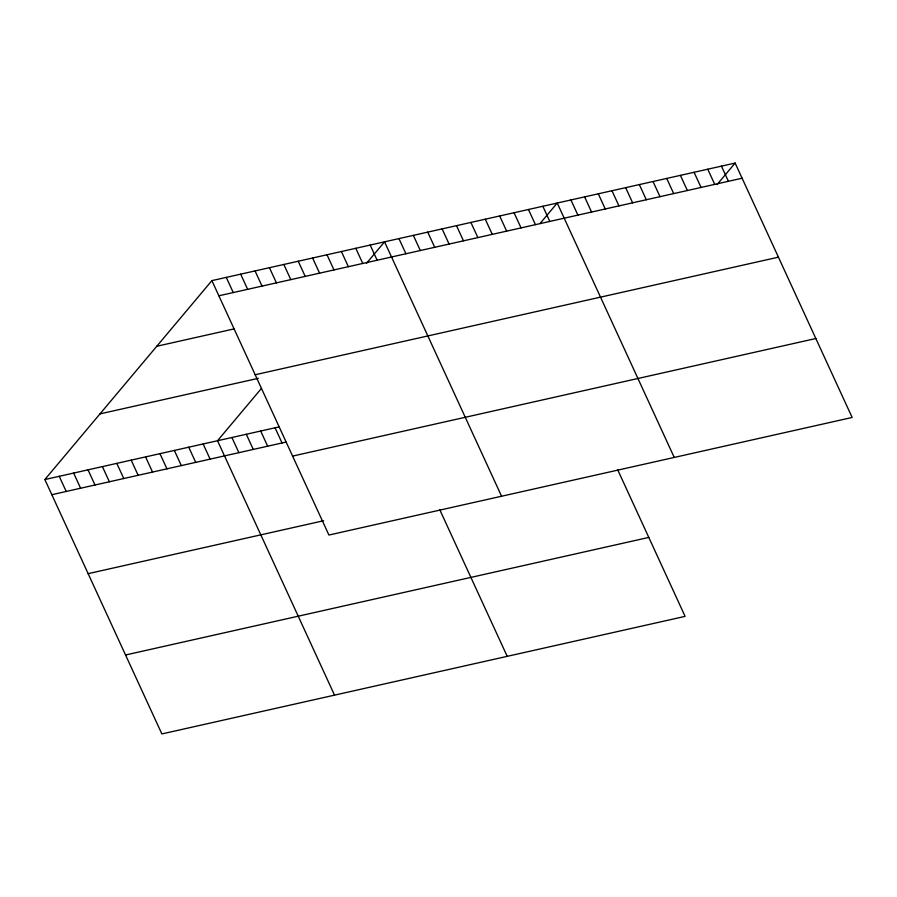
<?xml version="1.0" encoding="UTF-8"?>
<svg xmlns="http://www.w3.org/2000/svg" width="897" height="897" viewBox="0 0 897 897"><rect width="100%" height="100%" fill="white"/><g stroke="black" fill="none" stroke-linecap="round" stroke-linejoin="round"><path stroke-width="1.35" d="M617.618 469.636L685.106 616.374L161.864 733.937L44.85 479.536L211.894 280.626L735.136 163.063L852.15 417.464L328.907 535.038L211.894 280.626M261.442 388.435L217.523 440.73L334.536 695.141M366.469 263.37L384.555 241.831L501.58 496.243M540.005 223.544L557.228 203.036L674.241 457.436M717.051 184.591L735.136 163.063M218.868 295.797L742.111 178.223M156.762 346.264L233.949 328.93M255.174 374.744L778.428 257.17M99.971 413.898L258.258 378.332M44.85 479.536L279.001 426.916M51.824 494.696L285.975 442.086M292.59 456.091L815.833 338.517M88.141 573.654L323.604 520.742M125.558 654.989L648.8 537.426M721.446 166.136L728.431 181.295M707.767 169.208L714.741 184.378M694.076 172.28L701.062 187.451M680.397 175.364L687.371 190.523M666.706 178.436L673.692 193.595M653.027 181.508L660.001 196.678M639.337 184.58L646.322 199.751M625.658 187.652L632.632 202.823M611.967 190.736L618.952 205.895M598.288 193.808L605.262 208.979M584.597 196.88L591.583 212.051M570.918 199.953L577.892 215.123M542.842 206.265L549.816 221.436M528.456 209.494L535.431 224.665M514.059 212.735L521.045 227.894M499.674 215.964L506.648 231.134M485.288 219.193L492.262 234.364M470.891 222.434L477.877 237.593M456.506 225.663L463.48 240.833M442.12 228.903L449.094 244.062M427.723 232.132L434.709 247.303M413.338 235.362L420.312 250.532M398.952 238.602L405.926 253.761M370.169 245.06L377.144 260.231M355.784 248.301L362.758 263.46M341.387 251.53L348.372 266.701M327.001 254.759L333.976 269.93M439.721 509.608L507.209 656.346M312.616 258L319.59 273.159M298.23 261.229L305.204 276.399M283.833 264.458L290.807 279.629M269.448 267.698L276.422 282.858M255.062 270.928L262.036 286.098M240.665 274.157L247.639 289.327M226.279 277.397L233.254 292.557M275.076 427.802L282.05 442.972M260.691 431.031L267.665 446.201M246.305 434.271L253.279 449.431M231.908 437.501L238.882 452.671M203.137 443.97L210.111 459.129M188.74 447.199L195.714 462.37M174.354 450.44L181.329 465.599M159.969 453.669L166.943 468.839M145.572 456.898L152.546 472.069M131.186 460.139L138.16 475.298M116.801 463.368L123.775 478.538M102.404 466.597L109.378 481.767M88.018 469.837L94.992 484.997M73.632 473.067L80.607 488.237M59.236 476.296L66.21 491.466"/></g></svg>
